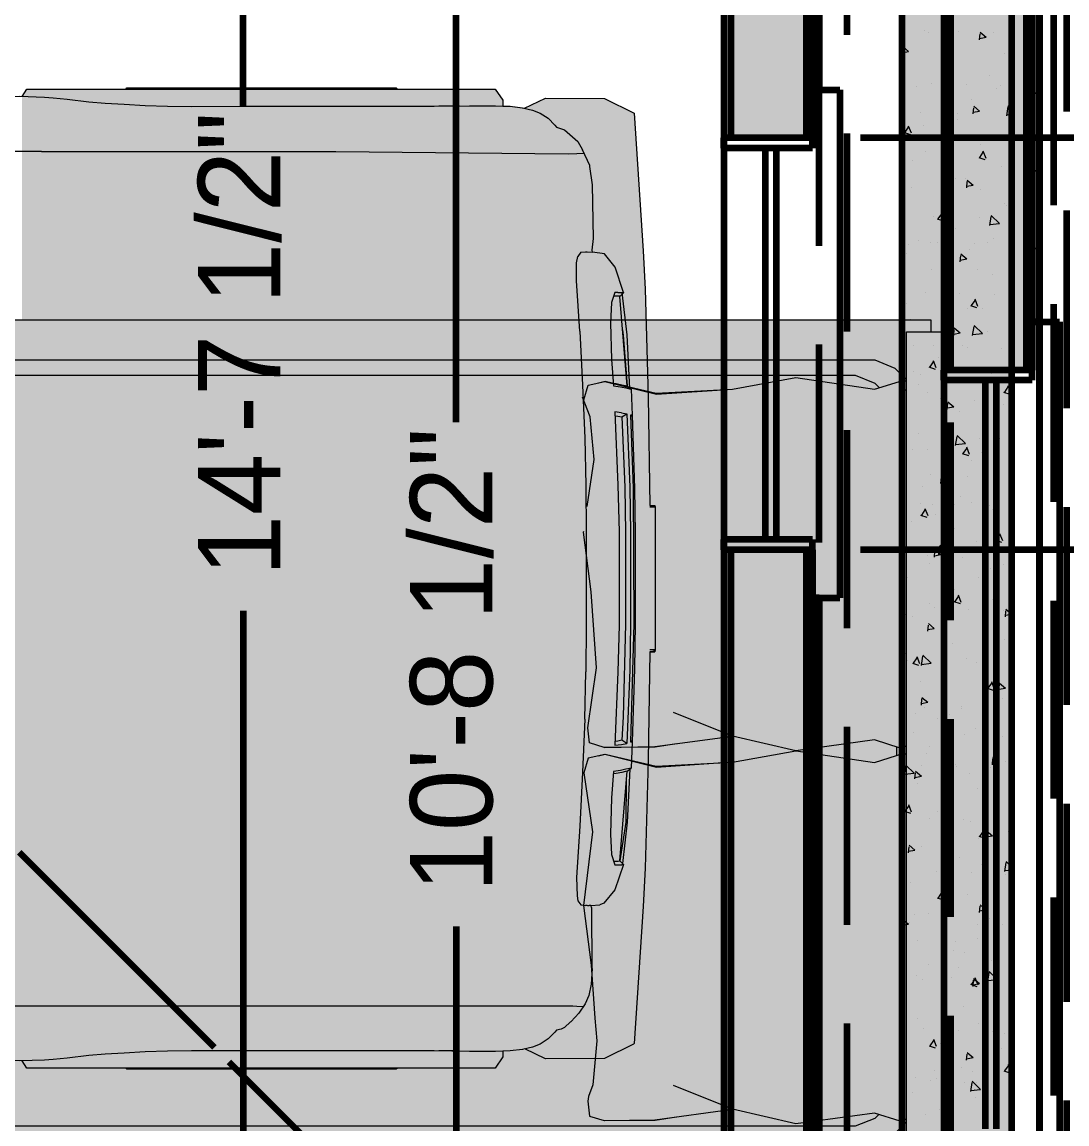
# Model space of a CAD drawing. Header units: inches. Extents: x -355 to 955, y -237 to 947.
# Drawn here: x 581.9 to 658, y 72.5 to 152.7 of the extents above; entities that cross this region are included whole.
import ezdxf

# ---------------------------------------------------------------- set-up
doc = ezdxf.new("R2010")
doc.units = ezdxf.units.IN
doc.header["$LTSCALE"] = 96
doc.header["$MEASUREMENT"] = 0
doc.linetypes.add('Dash', pattern=[0.225, 0.15, -0.075])
for name, color, linetype, lineweight, true_color in [('Casings_ Exterior-2', 7, 'Continuous', 158, 0x000000), ('Casings_ Exterior-3', 7, 'Continuous', 158, 0x000000), ('Dimensions-2', 7, 'Continuous', 158, 0x000080), ('Dimensions-3', 7, 'Continuous', 158, 0x000080), ('Doors-1', 7, 'Continuous', 158, 0x4b4b4b), ('Footings-0', 7, 'Dash', 211, 0x000000), ('Furniture_ Exterior-1', 7, 'Continuous', 211, 0x008080), ('Furniture_ Interior-2', 7, 'Continuous', 211, 0x8080c0), ('Roof Planes-2', 7, 'Dash', 211, 0x6fa455), ('Roof Planes-3', 7, 'Dash', 211, 0x6fa455), ('Slabs-1', 7, 'Continuous', 211, 0x000000), ('Walls_  Foundation-0', 7, 'Continuous', 211, 0x000000), ('Walls_  Normal-2', 7, 'Continuous', 211, 0x000000), ('Walls_  Normal-3', 7, 'Continuous', 211, 0x000000), ('Windows-2', 7, 'Continuous', 158, 0x4b4b4b), ('Windows-3', 7, 'Continuous', 158, 0x4b4b4b)]:
    doc.layers.add(name, color=color, linetype=linetype, lineweight=lineweight, true_color=true_color)

# ---------------------------------------------------------------- blocks, each defined once
blk = doc.blocks.new('Full-Sized Truck')
at = {"layer": 'Furniture_ Exterior-1', "color": 136, "lineweight": 0, "true_color": 0x008080, "transparency": 33554687}
for p, q in [((-34.746, 56.775), (-34.746, 6.353)), ((34.746, 47.411), (34.746, 56.775)), ((34.746, 47.411), (34.746, 24.688)), ((-38.42, 17.07), (-38.42, 31.996)), ((34.746, 24.688), (34.561, 6.727)), ((-39.819, 19.912), (-39.91, 20.005)), ((-38.42, 15.113), (-38.42, 16.716)), ((38.42, 15.113), (38.42, 16.716)), ((-26.206, 5.987), (-26.541, 5.738)), ((26.541, 5.738), (26.206, 5.987)), ((34.561, 6.727), (34.581, 6.045)), ((34.581, 6.045), (34.596, 5.502)), ((-26.541, 5.738), (-26.593, 5.389)), ((-26.593, 5.254), (-26.593, 5.389)), ((-26.584, 5.241), (-26.577, 5.101)), ((-11.435, 5.434), (-7.576, 5.361)), ((26.593, 5.254), (26.543, 4.813)), ((33.597, 5.063), (34.87, 5.623)), ((-26.577, 4.966), (-26.529, 4.287)), ((-23.263, 2.447), (-23.272, 2.58)), ((-23.167, 2.529), (-23.163, 2.529)), ((-16.516, 2.239), (-16.512, 2.239))]:
    blk.add_line(p, q, dxfattribs=at)
for points in [[(39.227, 48.925), (39.821, 48.54), (39.821, 40.914), (39.912, 40.821), (39.912, 20.005), (39.821, 19.912), (39.821, 12.369), (38.913, 11.781), (38.441, 11.781), (38.42, 11.198), (38.263, 10.109), (39.085, 8.47), (39.045, 3.921), (37.863, 1.616), (26.664, 0.927), (23.548, 0.786), (14.783, 0.539), (5.955, 0.423), (5.955, 0.038), (5.802, 0.007), (-5.802, 0.007), (-5.955, 0.038), (-5.955, 0.424), (-14.781, 0.539), (-23.548, 0.786), (-26.662, 0.927), (-37.82, 1.616), (-37.871, 1.682), (-39.027, 3.921), (-39.068, 8.47), (-38.257, 10.085), (-38.297, 10.25), (-38.42, 11.198), (-38.441, 11.781), (-38.911, 11.781), (-39.819, 12.369), (-39.819, 19.912), (-39.91, 20.005), (-39.91, 40.821), (-39.819, 40.914), (-39.819, 48.54), (-39.227, 48.923)], [(37.758, 55.469), (38.154, 54.954), (38.504, 54.367), (38.593, 54.204), (38.864, 53.145), (39.067, 52.088), (39.152, 51.345), (39.21, 50.642), (39.233, 49.092), (39.162, 47.179), (39.103, 46.521), (38.995, 45.445), (38.784, 43.753), (38.685, 42.495), (38.588, 41.035), (38.493, 39.412), (38.427, 37.684), (38.406, 35.821)], [(-38.419, 31.996), (-38.406, 35.821), (-38.427, 37.684), (-38.493, 39.412), (-38.588, 41.035), (-38.685, 42.495), (-38.784, 43.753), (-38.995, 45.445), (-39.103, 46.52), (-39.163, 47.179), (-39.234, 49.091), (-39.21, 50.642), (-39.152, 51.345), (-39.067, 52.088), (-38.864, 53.145), (-38.593, 54.204), (-38.504, 54.366)], [(-38.441, 11.781), (-38.911, 11.781), (-39.819, 12.369), (-39.819, 48.54), (-39.227, 48.923)], [(39.227, 48.925), (39.821, 48.54), (39.821, 12.369), (38.913, 11.781), (38.441, 11.781)], [(-39.91, 20.005), (-39.91, 40.821), (-39.819, 40.914)], [(39.821, 40.914), (39.912, 40.821), (39.912, 20.005), (39.821, 19.912)], [(38.403, 35.821), (38.42, 31.996), (38.42, 17.072), (38.461, 14.339), (38.461, 12.338), (38.42, 11.198), (38.297, 10.25), (38.112, 9.481), (37.866, 8.891), (37.444, 8.282), (36.882, 7.751), (36.723, 7.623), (36.511, 6.999), (35.55, 5.977), (34.87, 5.623)], [(-36.74, 7.637), (-36.882, 7.751), (-37.444, 8.281), (-37.866, 8.89), (-38.112, 9.481), (-38.297, 10.25), (-38.42, 11.198), (-38.461, 12.339), (-38.461, 14.338), (-38.42, 17.07)], [(-37.871, 1.682), (-39.027, 3.921), (-39.068, 8.47), (-38.257, 10.085)], [(-36.052, 6.541), (-36.511, 6.998), (-36.652, 7.266), (-36.74, 7.637)], [(-31.727, 4.88), (-32.994, 4.961), (-33.922, 5.13), (-34.578, 5.419), (-35.342, 5.9), (-35.686, 6.176), (-36.046, 6.53)], [(-34.746, 6.353), (-34.765, 6.056), (-34.81, 5.565)], [(-20.128, 5.826), (-24.313, 6.074), (-25.813, 6.036), (-26.206, 5.987)], [(20.128, 5.826), (24.232, 6.092), (25.675, 6.092), (26.206, 5.987)], [(-11.435, 5.434), (-15.746, 5.607), (-20.128, 5.826)], [(11.434, 5.434), (7.576, 5.361), (3.788, 5.334), (0, 5.33), (-3.788, 5.334), (-7.576, 5.361)], [(20.128, 5.826), (15.746, 5.607), (11.434, 5.434)], [(26.541, 5.738), (26.593, 5.389), (26.593, 5.254)], [(-31.727, 4.88), (-26.806, 4.889), (-26.577, 4.966), (-26.577, 5.101)], [(-15.671, 2.176), (-15.414, 1.855), (-15.439, 1.978), (-15.509, 2.269), (-15.606, 2.693), (-15.68, 3.232), (-17.825, 3.365), (-20.797, 3.457), (-22.452, 3.375), (-23.277, 3.113), (-23.275, 2.892), (-23.272, 2.58), (-23.263, 2.447), (-25.312, 3.124), (-26.406, 3.972), (-26.529, 4.287)], [(23.275, 2.892), (23.277, 3.113), (22.452, 3.375), (20.798, 3.457), (17.825, 3.365), (15.68, 3.232), (15.606, 2.693), (15.509, 2.269), (15.435, 1.963), (19.822, 2.159), (23.269, 2.541), (23.263, 2.447), (25.32, 3.103), (26.419, 3.908), (26.547, 4.844), (26.722, 4.862), (27.655, 4.77), (32.02, 4.835), (33.531, 5.049), (33.597, 5.063)], [(-22.979, 3.207), (-22.979, 3.171), (-22.976, 2.859), (-22.966, 2.726), (-22.957, 2.723), (-23.254, 2.444), (-23.263, 2.447)], [(-16.516, 2.239), (-19.815, 2.266), (-22.957, 2.723), (-15.671, 2.176), (-15.696, 2.299), (-15.766, 2.588), (-15.862, 3.012), (-15.884, 3.245)], [(13.489, 2.595), (13.558, 3.131), (7.593, 2.877), (3.796, 2.788), (-3.796, 2.788), (-7.593, 2.877), (-13.558, 3.131), (-13.489, 2.595), (-13.407, 2.185)], [(13.489, 2.595), (13.407, 2.185), (7.425, 1.968), (3.712, 1.899), (-3.711, 1.899), (-7.425, 1.968), (-13.407, 2.185), (-13.147, 2.571), (-13.212, 2.885), (-13.24, 3.117)], [(13.147, 2.571), (7.425, 2.355), (3.712, 2.285), (-3.711, 2.285), (-11.23, 2.484), (-13.147, 2.571)], [(13.24, 3.117), (13.212, 2.885), (13.147, 2.571), (13.407, 2.185)], [(15.884, 3.245), (15.862, 3.012), (15.766, 2.588), (15.696, 2.299), (15.671, 2.176), (22.957, 2.723)], [(23.275, 2.892), (23.272, 2.58), (23.263, 2.447), (23.254, 2.444), (22.957, 2.723), (22.966, 2.726), (22.976, 2.859), (22.979, 3.171), (22.979, 3.207)], [(-15.503, 1.966), (-19.822, 2.159), (-23.163, 2.529)], [(15.439, 1.978), (15.414, 1.855), (13.283, 1.783), (13.29, 1.902), (7.354, 1.708), (-3.677, 1.655), (-13.29, 1.902), (-13.283, 1.783), (-15.414, 1.855)], [(13.29, 1.902), (13.283, 1.783), (13.181, 1.898), (13.283, 1.783), (7.333, 1.602), (3.669, 1.561), (-3.668, 1.561), (-7.332, 1.602), (-13.283, 1.783)], [(-13.18, 1.899), (-13.283, 1.783), (-13.18, 1.899)], [(20.224, 2.518), (19.801, 2.479), (15.671, 2.176), (15.414, 1.855)], [(-5.955, 0.424), (-5.955, 0.038), (-5.802, 0.007), (-5.802, 0.422)], [(5.802, 0.007), (5.49, 0), (-5.501, 0), (-5.802, 0.007)], [(5.955, 0.423), (5.955, 0.038), (5.802, 0.007), (5.802, 0.421)]]:
    blk.add_lwpolyline(points, dxfattribs=at)
at = {"layer": 'Furniture_ Exterior-1', "color": 7, "lineweight": 0, "true_color": 0xffffff, "transparency": 33554687}
for points in [[(-39.819, 40.914), (-39.227, 48.923), (-39.819, 40.914), (39.227, 48.925)], [(-39.819, 40.914), (39.227, 48.925), (-39.819, 40.914), (39.821, 40.914)], [(-39.819, 40.914), (-39.819, 48.54), (-39.819, 40.914), (-39.227, 48.923)], [(39.227, 48.925), (39.821, 48.54), (39.227, 48.925), (39.821, 40.914)], [(-39.819, 19.912), (-39.91, 40.821), (-39.819, 19.912), (-39.819, 40.914)], [(-5.955, 0.424), (-14.781, 0.539), (-5.955, 0.424), (-39.819, 40.914)], [(-5.955, 0.424), (-39.819, 40.914), (-5.955, 0.424), (5.955, 0.423)], [(-39.819, 40.914), (39.821, 40.914), (-39.819, 40.914), (5.955, 0.423)], [(-14.781, 0.539), (-39.819, 19.912), (-14.781, 0.539), (-39.819, 40.914)], [(39.821, 40.914), (14.783, 0.539), (39.821, 40.914), (5.955, 0.423)], [(39.821, 40.914), (39.821, 19.912), (39.821, 40.914), (14.783, 0.539)], [(39.821, 40.914), (39.912, 40.821), (39.821, 40.914), (39.821, 19.912)], [(-39.819, 19.912), (-39.91, 20.005), (-39.819, 19.912), (-39.91, 40.821)], [(39.912, 40.821), (39.912, 20.005), (39.912, 40.821), (39.821, 19.912)], [(-14.781, 0.539), (-23.548, 0.786), (-14.781, 0.539), (-39.819, 19.912)], [(-23.548, 0.786), (-38.441, 11.781), (-23.548, 0.786), (-39.819, 19.912)], [(-38.441, 11.781), (-39.819, 12.369), (-38.441, 11.781), (-39.819, 19.912)], [(39.821, 19.912), (23.548, 0.786), (39.821, 19.912), (14.783, 0.539)], [(39.821, 19.912), (38.441, 11.781), (39.821, 19.912), (23.548, 0.786)], [(39.821, 19.912), (39.821, 12.369), (39.821, 19.912), (38.441, 11.781)], [(-38.441, 11.781), (-38.911, 11.781), (-38.441, 11.781), (-39.819, 12.369)], [(39.821, 12.369), (38.913, 11.781), (39.821, 12.369), (38.441, 11.781)], [(-23.548, 0.786), (-26.662, 0.927), (-23.548, 0.786), (-38.441, 11.781)], [(-26.662, 0.927), (-38.257, 10.085), (-26.662, 0.927), (-38.441, 11.781)], [(-38.257, 10.085), (-38.42, 11.198), (-38.257, 10.085), (-38.441, 11.781)], [(-38.257, 10.085), (-38.297, 10.25), (-38.257, 10.085), (-38.42, 11.198)], [(38.441, 11.781), (26.664, 0.927), (38.441, 11.781), (23.548, 0.786)], [(38.441, 11.781), (38.263, 10.109), (38.441, 11.781), (26.664, 0.927)], [(38.441, 11.781), (38.42, 11.198), (38.441, 11.781), (38.263, 10.109)], [(-39.027, 3.921), (-39.068, 8.47), (-39.027, 3.921), (-38.257, 10.085)], [(-26.662, 0.927), (-39.027, 3.921), (-26.662, 0.927), (-38.257, 10.085)], [(38.263, 10.109), (39.045, 3.921), (38.263, 10.109), (26.664, 0.927)], [(38.263, 10.109), (39.085, 8.47), (38.263, 10.109), (39.045, 3.921)], [(-26.662, 0.927), (-37.871, 1.682), (-26.662, 0.927), (-39.027, 3.921)], [(39.045, 3.921), (37.863, 1.616), (39.045, 3.921), (26.664, 0.927)], [(-26.662, 0.927), (-37.82, 1.616), (-26.662, 0.927), (-37.871, 1.682)], [(-5.802, 0.007), (-5.955, 0.424), (-5.802, 0.007), (5.802, 0.007)], [(-5.955, 0.424), (5.955, 0.423), (-5.955, 0.424), (5.802, 0.007)], [(-5.802, 0.007), (-5.955, 0.038), (-5.802, 0.007), (-5.955, 0.424)], [(5.955, 0.423), (5.955, 0.038), (5.955, 0.423), (5.802, 0.007)]]:
    blk.add_solid(points, dxfattribs=at)
blk = doc.blocks.new('Queen Size Bed 1')
at = {"layer": 'Furniture_ Interior-2', "color": 163, "lineweight": 0, "true_color": 0x8080c0, "transparency": 33554687}
for p, q in [((-26.291, 76.319), (-26.291, 76.448)), ((-0.292, 75.73), (0.327, 75.73))]:
    blk.add_line(p, q, dxfattribs=at)
for points in [[(-30.516, 78.22), (-30.516, 79.165), (30.365, 79.165), (30.365, 78.22), (31.398, 78.22), (31.398, 0), (-31.398, 0), (-31.398, 78.22)], [(30.365, 79.165), (30.365, 76.448), (-30.516, 76.448), (-30.516, 79.165)]]:
    blk.add_lwpolyline(points, close=True, dxfattribs=at)
for points in [[(30.365, 78.22), (31.398, 78.22), (31.398, 0), (-31.398, 0), (-31.398, 78.22), (-30.516, 78.22)], [(27.008, 76.448), (27.845, 75.607), (28.441, 74.15), (28.441, 5.347), (27.845, 3.89), (26.854, 2.894), (25.407, 2.294), (-25.437, 2.294), (-26.885, 2.894), (-27.875, 3.89), (-28.471, 5.347), (-28.471, 74.15), (-27.875, 75.607), (-27.039, 76.448)], [(-25.456, 52.983), (-25.568, 52.966), (-26.645, 53.296), (-26.911, 54.489), (-25.968, 58.249), (-26.355, 63.792), (-27.191, 68.41), (-26.338, 74.133), (-27.002, 76.255), (-26.926, 76.448)], [(-0.352, 76.448), (-0.21, 75.985), (-0.805, 74.136), (-0.023, 68.409)], [(-0.025, 68.423), (0.827, 74.133), (0.162, 76.255), (0.239, 76.448)], [(26.813, 76.448), (26.955, 75.985), (26.359, 74.136), (27.142, 68.409), (26.075, 63.795)], [(-22.201, 4.078), (-24.381, 3.767), (-25.793, 4.351), (-26.775, 5.344), (-27.353, 6.774), (-27.353, 72.722), (-26.775, 74.153), (-26.448, 74.484)], [(26.458, 74.443), (26.745, 74.153), (27.322, 72.722), (27.322, 6.774), (26.745, 5.344), (25.763, 4.351), (24.351, 3.767), (22.17, 3.767), (9.312, 4.078)], [(-0.023, 68.409), (-0.024, 68.405), (-1.089, 63.795), (-2.809, 59.487)], [(1.106, 58.224), (0.809, 63.792), (-0.025, 68.4)], [(-26.811, 54.041), (-26.923, 54.51), (-26.058, 58.224), (-26.355, 63.792)], [(-0.535, 59.704), (-0.285, 58.154), (-0.256, 54.479), (-0.26, 54.454), (-0.323, 58.138), (-1.089, 63.795)], [(0.809, 63.792), (1.197, 58.249), (0.253, 54.489), (0.519, 53.296), (1.597, 52.966), (5.895, 53.609), (11.237, 52.953), (15.581, 53.513), (19.445, 53.77), (21.088, 53.911), (24.308, 53.627), (25.16, 53.313), (25.481, 53.269), (26.581, 53.378), (26.905, 54.454), (26.909, 54.479), (26.879, 58.154), (26.629, 59.705)], [(26.905, 54.454), (26.841, 58.138), (26.075, 63.795), (24.355, 59.487)], [(0.353, 54.043), (0.241, 54.51), (1.106, 58.224)], [(-0.26, 54.454), (-0.584, 53.378), (-1.683, 53.269), (-6.063, 53.88), (-11.584, 53.513), (-15.927, 52.953), (-16.012, 52.963)], [(-17.797, 53.223), (-21.218, 53.721), (-24.338, 53.426), (-25.756, 52.864)]]:
    blk.add_lwpolyline(points, dxfattribs=at)
at = {"layer": 'Furniture_ Interior-2', "color": 7, "lineweight": 0, "true_color": 0xffffff, "transparency": 33554687}
for points in [[(-30.516, 78.22), (-30.516, 79.165), (-30.516, 78.22), (30.365, 78.22)], [(-30.516, 79.165), (30.365, 79.165), (-30.516, 79.165), (30.365, 78.22)], [(-30.516, 79.165), (30.365, 79.165), (-30.516, 79.165), (-30.516, 76.448)], [(30.365, 79.165), (30.365, 76.448), (30.365, 79.165), (-30.516, 76.448)], [(-31.398, 78.22), (-30.516, 78.22), (-31.398, 78.22), (-31.398, 0)], [(-30.516, 78.22), (30.365, 78.22), (-30.516, 78.22), (-31.398, 0)], [(30.365, 78.22), (31.398, 0), (30.365, 78.22), (-31.398, 0)]]:
    blk.add_solid(points, dxfattribs=at)

msp = doc.modelspace()

# ---------------------------------------------------------------- linework, layer by layer
at = {"layer": 'Casings_ Exterior-2', "transparency": 33554687}
for p, q in [((655.438, 130.906), (657.438, 130.906)), ((657.438, 130.906), (657.438, 67.906))]:
    msp.add_line(p, q, dxfattribs=at)
at = {"layer": 'Casings_ Exterior-3', "transparency": 33554687}
for p, q in [((639.438, 147.81), (641.438, 147.81)), ((641.438, 147.81), (641.438, 110.81)), ((639.438, 110.81), (641.438, 110.81))]:
    msp.add_line(p, q, dxfattribs=at)
at = {"layer": 'Dimensions-2', "color": 176, "linetype": 'Continuous', "lineweight": 158, "true_color": 0x000080, "transparency": 33554687}
for p, q in [((613.5, 123.62), (613.5, 169.5)), ((613.5, 86.88), (613.5, 41))]:
    msp.add_line(p, q, dxfattribs=at)
at = {"layer": 'Dimensions-3', "color": 176, "linetype": 'Continuous', "lineweight": 158, "true_color": 0x000080, "transparency": 33554687}
for p, q in [((598, 146.62), (598, 216)), ((677.474, 144.31), (642.947, 144.31)), ((677.474, 114.31), (642.947, 114.31)), ((598, 109.88), (598, 40.5))]:
    msp.add_line(p, q, dxfattribs=at)
at = {"layer": 'Doors-1', "linetype": 'Dash', "transparency": 33554687}
msp.add_line((649.5, 166.785), (649.5, 58.785), dxfattribs=at)
at = {"layer": 'Doors-1', "color": 251, "linetype": 'Continuous', "lineweight": 158, "true_color": 0x4b4b4b, "transparency": 33554687}
msp.add_line((655.947, 166.785), (655.947, 58.785), dxfattribs=at)
at = {"layer": 'Footings-0', "transparency": 33554687}
for p, q in [((657.947, 398.219), (657.947, 30.219)), ((641.947, 382.219), (641.947, 46.219))]:
    msp.add_line(p, q, dxfattribs=at)
at = {"layer": 'Roof Planes-2', "transparency": 33554687}
msp.add_lwpolyline([(673, 17), (639.947, 50.053), (639.947, 379.947), (673, 413)], close=True, dxfattribs=at)
at = {"layer": 'Roof Planes-3', "transparency": 33554687}
for points in [[(657, 17), (459.5, 214.5), (459.5, 215.5), (657, 413)], [(262, 17), (459.5, 214.5), (657, 17)]]:
    msp.add_lwpolyline(points, close=True, dxfattribs=at)
at = {"layer": 'Slabs-1', "transparency": 33554687}
msp.add_lwpolyline([(955.053, 396.037), (955.053, 35.037), (656, 35.037), (656, 396.037)], close=True, dxfattribs=at)
at = {"layer": 'Walls_  Foundation-0', "color": 18, "linetype": 'Continuous', "lineweight": 211, "true_color": 0x000000, "transparency": 33554687}
for p, q in [((653.947, 394.219), (653.947, 34.219)), ((645.947, 386.219), (645.947, 42.219))]:
    msp.add_line(p, q, dxfattribs=at)
at = {"layer": 'Walls_  Foundation-0', "color": 252, "lineweight": 9, "true_color": 0x969696, "transparency": 33554687}
for p, q in [((647.599, 152.146), (647.599, 152.146)), ((647.912, 152.005), (647.912, 152.005)), ((650.096, 152.054), (650.096, 152.054)), ((651.617, 151.432), (651.656, 151.88)), ((651.617, 151.547), (652.087, 151.633)), ((651.656, 151.995), (652.087, 151.633)), ((651.95, 151.663), (651.95, 151.663)), ((652.593, 151.962), (652.593, 151.962)), ((645.975, 150.392), (646.014, 150.84)), ((646.014, 150.954), (646.445, 150.592)), ((645.975, 150.506), (646.445, 150.592)), ((649.021, 150.809), (649.021, 150.809)), ((649.366, 150.795), (649.366, 150.795)), ((653.444, 150.442), (653.444, 150.442)), ((649.211, 149.186), (649.463, 149.559)), ((649.665, 149.116), (649.463, 149.641)), ((649.129, 149.186), (649.583, 149.034)), ((652.324, 148.822), (652.324, 148.822)), ((647.032, 148.032), (647.032, 148.032)), ((648.128, 148.292), (648.128, 148.292)), ((650.625, 148.2), (650.625, 148.2)), ((652.811, 147.905), (652.811, 147.905)), ((653.122, 148.108), (653.122, 148.108)), ((651.056, 147.071), (651.056, 147.071)), ((647.278, 146.154), (647.278, 146.154)), ((649.254, 146.06), (649.254, 146.06)), ((649.99, 146.059), (649.99, 146.059)), ((651.146, 146.052), (651.185, 146.5)), ((651.146, 146.167), (651.616, 146.253)), ((651.185, 146.615), (651.616, 146.253)), ((653.591, 145.919), (653.694, 146.586)), ((653.591, 145.994), (653.947, 146.035)), ((653.694, 146.661), (653.947, 146.418)), ((653.818, 146.324), (653.818, 146.324)), ((645.947, 145.235), (645.974, 145.212)), ((645.947, 145.208), (645.974, 145.212)), ((647.499, 145.226), (647.499, 145.226)), ((650.023, 145.644), (650.023, 145.644)), ((646.109, 144.709), (646.563, 144.557)), ((646.111, 144.596), (646.111, 144.596)), ((646.191, 144.709), (646.443, 145.082)), ((646.645, 144.639), (646.443, 145.164)), ((648.608, 144.504), (648.608, 144.504)), ((650.261, 144.479), (650.261, 144.479)), ((651.105, 144.412), (651.105, 144.412)), ((647.247, 144.215), (647.247, 144.215)), ((650.236, 144.181), (650.236, 144.181)), ((651.67, 143.848), (651.67, 143.848)), ((652.948, 144.086), (652.948, 144.086)), ((653.602, 144.32), (653.602, 144.32)), ((647.652, 143.313), (647.652, 143.313)), ((651.547, 142.884), (652.001, 142.732)), ((651.63, 142.884), (651.882, 143.257)), ((652.084, 142.815), (651.882, 143.34)), ((646.704, 142.634), (646.704, 142.634)), ((653.194, 142.208), (653.194, 142.208)), ((649.871, 141.35), (649.871, 141.35)), ((650.61, 141.34), (650.61, 141.34)), ((650.714, 141.235), (651.145, 140.873)), ((646.673, 140.702), (646.673, 140.702)), ((649.17, 140.61), (649.17, 140.61)), ((650.675, 140.672), (650.714, 141.12)), ((650.675, 140.787), (651.145, 140.873)), ((651.667, 140.518), (651.667, 140.518)), ((649.064, 138.338), (648.862, 138.863)), ((653.405, 139.545), (653.405, 139.545)), ((653.568, 139.367), (653.568, 139.367)), ((648.276, 138.577), (648.276, 138.577)), ((648.527, 138.407), (648.981, 138.255)), ((648.61, 138.407), (648.862, 138.78)), ((651.603, 138.534), (651.603, 138.534)), ((652.35, 137.915), (652.453, 138.582)), ((652.35, 137.99), (653.062, 138.073)), ((652.453, 138.657), (653.062, 138.073)), ((649.848, 137.7), (649.848, 137.7)), ((646.45, 136.552), (646.45, 136.552)), ((647.202, 136.848), (647.202, 136.848)), ((648.046, 136.689), (648.046, 136.689)), ((648.522, 136.699), (648.522, 136.699)), ((649.699, 136.756), (649.699, 136.756)), ((651.234, 136.604), (651.234, 136.604)), ((652.196, 136.664), (652.196, 136.664)), ((652.61, 136.953), (652.61, 136.953)), ((646.291, 135.855), (646.291, 135.855)), ((650.204, 135.292), (650.243, 135.74)), ((650.243, 135.855), (650.674, 135.493)), ((650.873, 136.185), (650.873, 136.185)), ((649.053, 135.108), (649.053, 135.108)), ((650.204, 135.407), (650.674, 135.493)), ((646.044, 133.861), (645.947, 134.111)), ((648.097, 134.756), (648.097, 134.756)), ((651.48, 134.726), (651.48, 134.726)), ((652.52, 134.389), (652.52, 134.389)), ((645.947, 133.782), (645.961, 133.778)), ((648.896, 133.858), (648.896, 133.858)), ((647.682, 133.06), (647.682, 133.06)), ((650.179, 132.968), (650.179, 132.968)), ((651.029, 132.105), (651.281, 132.478)), ((651.483, 132.037), (651.281, 132.562)), ((652.676, 132.876), (652.676, 132.876)), ((646.298, 132.258), (646.298, 132.258)), ((650.721, 131.891), (650.721, 131.891)), ((650.945, 132.105), (651.399, 131.953)), ((651.854, 131.885), (651.854, 131.885)), ((646.562, 131.095), (646.562, 131.095)), ((649.733, 129.912), (649.772, 130.36)), ((649.733, 130.027), (650.203, 130.113)), ((649.772, 130.475), (650.203, 130.113)), ((651.109, 129.911), (651.212, 130.578)), ((651.109, 129.986), (651.821, 130.069)), ((651.212, 130.653), (651.821, 130.069)), ((652.197, 130.174), (652.197, 130.174)), ((646.808, 129.217), (646.808, 129.217)), ((648.244, 129.166), (648.244, 129.166)), ((650.395, 129.163), (650.395, 129.163)), ((649.52, 129.122), (649.52, 129.122)), ((650.741, 129.074), (650.741, 129.074)), ((653.238, 128.982), (653.238, 128.982)), ((647.925, 127.628), (648.379, 127.476)), ((648.009, 127.628), (648.261, 128.001)), ((648.463, 127.56), (648.261, 128.085)), ((648.64, 128.329), (648.64, 128.329)), ((651.402, 127.582), (651.402, 127.582)), ((646.838, 127.318), (646.838, 127.318)), ((647.3, 127.093), (647.3, 127.093)), ((649.766, 127.244), (649.766, 127.244)), ((652.478, 127.149), (652.478, 127.149)), ((647.182, 126.376), (647.182, 126.376)), ((651.723, 126.726), (651.723, 126.726)), ((653.448, 125.803), (653.7, 126.176)), ((653.902, 125.736), (653.7, 126.261)), ((646.276, 125.404), (646.276, 125.404)), ((647.845, 125.737), (647.845, 125.737)), ((648.773, 125.312), (648.773, 125.312)), ((648.947, 125.297), (648.947, 125.297)), ((651.27, 125.22), (651.27, 125.22)), ((652.724, 125.271), (652.724, 125.271)), ((653.363, 125.803), (653.817, 125.651)), ((649.262, 124.532), (649.301, 124.98)), ((649.262, 124.647), (649.732, 124.733)), ((649.301, 125.095), (649.732, 124.733)), ((650.14, 124.403), (650.14, 124.403)), ((653.37, 124.93), (653.37, 124.93)), ((653.767, 125.128), (653.767, 125.128)), ((647.148, 122.799), (647.148, 122.799)), ((649.868, 121.907), (649.971, 122.574)), ((649.868, 121.982), (650.58, 122.065)), ((649.971, 122.649), (650.58, 122.065)), ((651.571, 122.432), (651.571, 122.432)), ((653.098, 122.43), (653.098, 122.43)), ((646.756, 121.616), (646.756, 121.616)), ((647.806, 121.64), (647.806, 121.64)), ((649.253, 121.524), (649.253, 121.524)), ((650.343, 121.326), (650.797, 121.174)), ((650.428, 121.326), (650.68, 121.699)), ((650.882, 121.259), (650.68, 121.784)), ((651.75, 121.432), (651.75, 121.432)), ((652.744, 121.637), (652.744, 121.637)), ((650.989, 120.803), (650.989, 120.803)), ((648.052, 119.762), (648.052, 119.762)), ((648.791, 119.152), (648.83, 119.6)), ((648.83, 119.715), (649.261, 119.353)), ((649.187, 119.792), (649.187, 119.792)), ((650.764, 119.667), (650.764, 119.667)), ((653.751, 120.056), (653.751, 120.056)), ((647.432, 118.958), (647.432, 118.958)), ((648.791, 119.267), (649.261, 119.353)), ((650.194, 118.211), (650.194, 118.211)), ((647.318, 117.722), (647.318, 117.722)), ((647.408, 116.849), (647.66, 117.222)), ((647.862, 116.782), (647.66, 117.307)), ((648.15, 117.634), (648.15, 117.634)), ((649.815, 117.63), (649.815, 117.63)), ((651.01, 117.789), (651.01, 117.789)), ((652.312, 117.538), (652.312, 117.538)), ((652.573, 117.267), (652.573, 117.267)), ((653.722, 117.694), (653.722, 117.694)), ((646.637, 116.366), (646.637, 116.366)), ((647.323, 116.849), (647.777, 116.697)), ((648.426, 116.921), (648.426, 116.921)), ((649.797, 115.838), (649.797, 115.838)), ((651.384, 114.948), (651.384, 114.948)), ((652.761, 115.024), (653.215, 114.872)), ((652.847, 115.024), (653.099, 115.397)), ((653.301, 114.958), (653.099, 115.483)), ((646.092, 114.158), (646.092, 114.158)), ((648.32, 113.772), (648.359, 114.22)), ((648.32, 113.887), (648.79, 113.973)), ((648.359, 114.335), (648.79, 113.973)), ((648.627, 113.903), (648.73, 114.57)), ((648.627, 113.978), (649.339, 114.061)), ((648.73, 114.645), (649.339, 114.061)), ((647.847, 113.868), (647.847, 113.868)), ((647.998, 113.34), (647.998, 113.34)), ((650.344, 113.776), (650.344, 113.776)), ((652.841, 113.684), (652.841, 113.684)), ((653.338, 113.277), (653.338, 113.277)), ((652.421, 112.973), (652.421, 112.973)), ((646.338, 112.28), (646.338, 112.28)), ((649.05, 112.185), (649.05, 112.185)), ((651.536, 112.266), (651.536, 112.266)), ((649.781, 111.432), (649.781, 111.432)), ((649.827, 110.547), (650.079, 110.92)), ((650.281, 110.481), (650.079, 111.006)), ((647.979, 110.421), (647.979, 110.421)), ((648.327, 110.08), (648.327, 110.08)), ((649.296, 110.307), (649.296, 110.307)), ((649.741, 110.547), (650.195, 110.395)), ((650.824, 109.988), (650.824, 109.988)), ((652.008, 110.212), (652.008, 110.212)), ((652.543, 110.685), (652.543, 110.685)), ((653.53, 109.996), (653.947, 109.646)), ((646.224, 109.587), (646.224, 109.587)), ((646.712, 109.439), (646.712, 109.439)), ((653.321, 109.896), (653.321, 109.896)), ((653.491, 109.432), (653.53, 109.88)), ((653.491, 109.548), (653.947, 109.632)), ((647.849, 108.392), (647.888, 108.84)), ((647.849, 108.507), (648.319, 108.593)), ((647.888, 108.955), (648.319, 108.593)), ((648.986, 108.84), (648.986, 108.84)), ((652.254, 108.334), (652.254, 108.334)), ((649, 108.175), (649, 108.175)), ((653.423, 107.808), (653.423, 107.808)), ((646.224, 106.746), (646.224, 106.746)), ((649.67, 107.466), (649.67, 107.466)), ((646.392, 106.278), (646.392, 106.278)), ((646.721, 106.07), (647.175, 105.918)), ((646.807, 106.07), (647.059, 106.443)), ((647.261, 106.004), (647.059, 106.529)), ((647.386, 105.899), (647.489, 106.566)), ((647.386, 105.974), (648.098, 106.057)), ((647.489, 106.641), (648.098, 106.057)), ((648.889, 106.186), (648.889, 106.186)), ((650.647, 106.379), (650.647, 106.379)), ((651.386, 106.094), (651.386, 106.094)), ((653.883, 106.002), (653.883, 106.002)), ((652.628, 105.493), (652.628, 105.493)), ((647.336, 104.703), (647.336, 104.703)), ((652.246, 104.245), (652.498, 104.618)), ((652.7, 104.18), (652.498, 104.705)), ((653.02, 104.052), (653.059, 104.5)), ((653.059, 104.616), (653.49, 104.254)), ((653.885, 104.74), (653.885, 104.74)), ((647.417, 103.575), (647.848, 103.213)), ((648.848, 103.881), (648.848, 103.881)), ((652.13, 103.906), (652.13, 103.906)), ((652.159, 104.245), (652.613, 104.093)), ((653.02, 104.168), (653.49, 104.254)), ((653.271, 103.514), (653.271, 103.514)), ((647.378, 103.012), (647.417, 103.46)), ((647.378, 103.127), (647.848, 103.213)), ((647.582, 102.825), (647.582, 102.825)), ((650.294, 102.73), (650.294, 102.73)), ((650.328, 102.895), (650.328, 102.895)), ((646.921, 102.424), (646.921, 102.424)), ((648.573, 102.061), (648.573, 102.061)), ((649.418, 102.332), (649.418, 102.332)), ((651.915, 102.24), (651.915, 102.24)), ((651.335, 101.314), (651.335, 101.314)), ((646.771, 101.05), (646.771, 101.05)), ((650.54, 100.852), (650.54, 100.852)), ((653.252, 100.757), (653.252, 100.757)), ((647.956, 99.984), (647.956, 99.984)), ((649.139, 99.768), (649.593, 99.616)), ((649.226, 99.768), (649.478, 100.141)), ((649.68, 99.703), (649.478, 100.228)), ((647.778, 99.469), (647.778, 99.469)), ((649.85, 98.716), (649.85, 98.716)), ((652.549, 98.672), (652.588, 99.12)), ((652.549, 98.788), (653.019, 98.874)), ((652.588, 99.236), (653.019, 98.874)), ((653.498, 98.879), (653.498, 98.879)), ((646.145, 97.895), (646.248, 98.562)), ((646.145, 97.97), (646.857, 98.053)), ((646.248, 98.637), (646.857, 98.053)), ((646.907, 97.632), (646.946, 98.08)), ((646.946, 98.195), (647.377, 97.833)), ((647.401, 98.636), (647.401, 98.636)), ((649.898, 98.544), (649.898, 98.544)), ((650.914, 98.011), (650.914, 98.011)), ((652.395, 98.452), (652.395, 98.452)), ((646.907, 97.747), (647.377, 97.833)), ((647.074, 97.287), (647.074, 97.287)), ((651.497, 96.92), (651.497, 96.92)), ((646.206, 95.291), (646.458, 95.664)), ((646.66, 95.226), (646.458, 95.751)), ((653.872, 96.038), (653.872, 96.038)), ((646.119, 95.291), (646.573, 95.139)), ((647.963, 94.742), (647.963, 94.742)), ((648.58, 95.248), (648.58, 95.248)), ((652.677, 95.369), (652.677, 95.369)), ((649.698, 94.422), (649.698, 94.422)), ((650.46, 94.65), (650.46, 94.65)), ((650.922, 94.535), (650.922, 94.535)), ((652.099, 93.402), (651.897, 93.927)), ((652.957, 94.558), (652.957, 94.558)), ((648.826, 93.37), (648.826, 93.37)), ((649.12, 93.524), (649.12, 93.524)), ((651.538, 93.275), (651.538, 93.275)), ((651.557, 93.466), (652.011, 93.314)), ((651.645, 93.466), (651.897, 93.839)), ((652.078, 93.292), (652.117, 93.74)), ((652.078, 93.408), (652.548, 93.494)), ((652.117, 93.856), (652.548, 93.494)), ((653.684, 93.788), (653.684, 93.788)), ((646.242, 92.502), (646.242, 92.502)), ((646.436, 92.252), (646.475, 92.7)), ((646.436, 92.367), (646.906, 92.453)), ((646.475, 92.815), (646.906, 92.453)), ((647.365, 92.69), (647.365, 92.69)), ((650.127, 91.943), (650.127, 91.943)), ((653.451, 90.885), (653.554, 91.552)), ((653.554, 91.628), (653.947, 91.25)), ((645.995, 90.98), (645.995, 90.98)), ((648.492, 90.888), (648.492, 90.888)), ((650.989, 90.796), (650.989, 90.796)), ((651.784, 91.397), (651.784, 91.397)), ((653.451, 90.961), (653.947, 91.019)), ((653.486, 90.704), (653.486, 90.704)), ((646.57, 90.098), (646.57, 90.098)), ((649.2, 90.529), (649.2, 90.529)), ((646.277, 89.624), (646.277, 89.624)), ((648.625, 88.989), (648.877, 89.362)), ((649.079, 88.925), (648.877, 89.45)), ((650.7, 89.257), (650.7, 89.257)), ((648.537, 88.989), (648.991, 88.837)), ((651.607, 87.912), (651.646, 88.36)), ((651.646, 88.476), (652.077, 88.114)), ((652.158, 88.556), (652.158, 88.556)), ((646.866, 87.766), (646.866, 87.766)), ((647.924, 87.828), (647.924, 87.828)), ((651.607, 88.028), (652.077, 88.114)), ((652.347, 87.461), (652.347, 87.461)), ((645.965, 86.872), (646.004, 87.32)), ((645.965, 86.987), (646.435, 87.073)), ((646.004, 87.435), (646.435, 87.073)), ((646.475, 87.192), (646.475, 87.192)), ((648.972, 87.1), (648.972, 87.1)), ((651.469, 87.008), (651.469, 87.008)), ((653.271, 87.009), (653.271, 87.009)), ((647.112, 85.888), (647.112, 85.888)), ((651.469, 85.998), (651.469, 85.998)), ((646.125, 85.33), (646.125, 85.33)), ((649.714, 85.164), (649.714, 85.164)), ((649.824, 85.793), (649.824, 85.793)), ((646.059, 84.448), (645.947, 84.737)), ((645.947, 84.368), (645.971, 84.36)), ((650.548, 84.963), (650.548, 84.963)), ((652.476, 84.417), (652.476, 84.417)), ((647.912, 84.153), (647.912, 84.153)), ((650.07, 83.915), (650.07, 83.915)), ((652.21, 82.881), (652.313, 83.548)), ((652.313, 83.624), (652.922, 83.04)), ((652.782, 83.82), (652.782, 83.82)), ((646.157, 83.319), (646.157, 83.319)), ((647.037, 83.298), (647.037, 83.298)), ((647.486, 83.047), (647.486, 83.047)), ((649.534, 83.206), (649.534, 83.206)), ((650.955, 82.687), (651.409, 82.535)), ((651.044, 82.687), (651.296, 83.06)), ((651.136, 82.532), (651.175, 82.98)), ((651.136, 82.648), (651.606, 82.734)), ((651.175, 83.096), (651.606, 82.734)), ((651.498, 82.624), (651.296, 83.149)), ((652.031, 83.114), (652.031, 83.114)), ((652.21, 82.957), (652.922, 83.04)), ((648.919, 82.572), (648.919, 82.572)), ((653.028, 81.942), (653.028, 81.942)), ((645.947, 81.707), (645.964, 81.693)), ((645.947, 81.69), (645.964, 81.693)), ((650.444, 81.074), (650.444, 81.074)), ((647.127, 80.165), (647.127, 80.165)), ((647.566, 79.444), (647.566, 79.444)), ((651.55, 79.798), (651.55, 79.798)), ((648.478, 78.147), (648.276, 78.672)), ((650.063, 79.352), (650.063, 79.352)), ((652.56, 79.26), (652.56, 79.26)), ((653.402, 79.101), (653.402, 79.101)), ((647.935, 78.21), (648.389, 78.058)), ((648.024, 78.21), (648.276, 78.583)), ((648.11, 78.311), (648.11, 78.311)), ((648.774, 78.369), (648.774, 78.369)), ((653.197, 78.002), (653.197, 78.002)), ((653.818, 78.472), (653.818, 78.472)), ((650.665, 77.152), (650.704, 77.6)), ((650.665, 77.268), (651.135, 77.354)), ((650.704, 77.716), (651.135, 77.354)), ((652.063, 77.638), (652.063, 77.638)), ((648.356, 76.433), (648.356, 76.433)), ((650.261, 76.627), (650.261, 76.627)), ((651.068, 76.338), (651.068, 76.338)), ((653.373, 76.385), (653.827, 76.233)), ((653.463, 76.385), (653.715, 76.758)), ((653.917, 76.323), (653.715, 76.848)), ((646.975, 75.871), (646.975, 75.871)), ((648.046, 75.656), (648.046, 75.656)), ((648.506, 75.793), (648.506, 75.793)), ((650.543, 75.564), (650.543, 75.564)), ((650.969, 74.877), (651.072, 75.544)), ((651.072, 75.62), (651.681, 75.036)), ((651.398, 75.504), (651.398, 75.504)), ((653.04, 75.472), (653.04, 75.472)), ((646.704, 74.782), (646.704, 74.782)), ((650.969, 74.953), (651.681, 75.036)), ((651.268, 75.046), (651.268, 75.046)), ((651.314, 74.46), (651.314, 74.46)), ((647.711, 73.201), (647.711, 73.201)), ((648.73, 73.592), (648.73, 73.592))]:
    msp.add_line(p, q, dxfattribs=at)
at = {"layer": 'Walls_  Foundation-0', "color": 7, "true_color": 0xffffff, "transparency": 33554687}
msp.add_solid([(653.947, 394.219), (653.947, 34.219), (645.947, 394.219), (645.947, 34.219)], dxfattribs=at)
at = {"layer": 'Walls_  Normal-2', "color": 18, "linetype": 'Continuous', "lineweight": 211, "true_color": 0x000000, "transparency": 33554687}
for p, q in [((655, 233.617), (655, 127.406)), ((655.438, 233.617), (655.438, 127.406)), ((655.447, 230.117), (655.447, 130.906)), ((655.947, 230.117), (655.947, 130.906)), ((649.5, 195.075), (649.5, 127.406)), ((649, 194.575), (649, 127.406)), ((655.947, 130.906), (655.438, 130.906)), ((655.438, 127.406), (649, 127.406)), ((655, 127.406), (649.5, 127.406))]:
    msp.add_line(p, q, dxfattribs=at)
at = {"layer": 'Walls_  Normal-2', "color": 6, "lineweight": 9, "true_color": 0xff00ff, "transparency": 33554687}
for p, q in [((655.447, 147.826), (655.947, 147.326)), ((655.447, 142.169), (655.947, 141.669)), ((655.447, 136.512), (655.947, 136.012))]:
    msp.add_line(p, q, dxfattribs=at)
at = {"layer": 'Walls_  Normal-2', "color": 253, "lineweight": 211, "true_color": 0x899bb6, "transparency": 33554687}
msp.add_solid([(655, 233.617), (655, 127.406), (649.5, 233.617), (649.5, 127.406)], dxfattribs=at)
at = {"layer": 'Walls_  Normal-2', "color": 7, "lineweight": 211, "true_color": 0xffffff, "transparency": 33554687}
msp.add_solid([(655.947, 230.117), (655.947, 130.906), (655.447, 230.117), (655.447, 130.906)], dxfattribs=at)
at = {"layer": 'Walls_  Normal-3', "color": 18, "linetype": 'Continuous', "lineweight": 211, "true_color": 0x000000, "transparency": 33554687}
for p, q in [((639, 285.332), (639, 144.31)), ((639.438, 285.332), (639.438, 144.31)), ((639.447, 281.832), (639.447, 147.81)), ((639.947, 281.832), (639.947, 147.81)), ((633.5, 216), (633.5, 144.31)), ((633, 215.5), (633, 144.31)), ((639.947, 147.81), (639.438, 147.81)), ((639.438, 144.31), (633, 144.31)), ((639, 144.31), (633.5, 144.31)), ((639.438, 114.31), (633, 114.31)), ((633, 114.31), (633, 41)), ((639, 114.31), (633.5, 114.31)), ((633.5, 114.31), (633.5, 40.5)), ((639, 114.31), (639, 35)), ((639.438, 114.31), (639.438, 34.562)), ((639.947, 110.81), (639.438, 110.81)), ((639.447, 110.81), (639.447, 34.553)), ((639.947, 110.81), (639.947, 34.053))]:
    msp.add_line(p, q, dxfattribs=at)
at = {"layer": 'Walls_  Normal-3', "color": 6, "lineweight": 9, "true_color": 0xff00ff, "transparency": 33554687}
for p, q in [((639.447, 152.512), (639.947, 152.012)), ((639.447, 107.257), (639.947, 106.757)), ((639.447, 101.6), (639.947, 101.1)), ((639.447, 95.944), (639.947, 95.444)), ((639.447, 90.287), (639.947, 89.787)), ((639.447, 84.63), (639.947, 84.13)), ((639.447, 78.973), (639.947, 78.473)), ((639.447, 73.316), (639.947, 72.816))]:
    msp.add_line(p, q, dxfattribs=at)
at = {"layer": 'Walls_  Normal-3', "color": 253, "lineweight": 211, "true_color": 0x899bb6, "transparency": 33554687}
for points in [[(639, 285.332), (639, 144.31), (633.5, 285.332), (633.5, 144.31)], [(639, 114.31), (639, 35), (633.5, 114.31), (633.5, 35)]]:
    msp.add_solid(points, dxfattribs=at)
at = {"layer": 'Walls_  Normal-3', "color": 7, "lineweight": 211, "true_color": 0xffffff, "transparency": 33554687}
for points in [[(639.947, 281.832), (639.947, 147.81), (639.447, 281.832), (639.447, 147.81)], [(639.947, 110.81), (639.947, 34.053), (639.447, 110.81), (639.447, 34.553)]]:
    msp.add_solid(points, dxfattribs=at)
at = {"layer": 'Windows-2', "transparency": 33554687}
for p, q in [((649, 127.406), (649, 71.406)), ((649, 126.656), (649, 127.406)), ((655.438, 127.406), (649, 127.406)), ((655.438, 126.656), (655.438, 127.406)), ((655.438, 126.656), (649, 126.656)), ((652.038, 72.156), (652.038, 126.656)), ((652.837, 72.156), (652.837, 126.656))]:
    msp.add_line(p, q, dxfattribs=at)
at = {"layer": 'Windows-3', "transparency": 33554687}
for p, q in [((633, 144.31), (633, 114.31)), ((633, 143.56), (633, 144.31)), ((639.438, 144.31), (633, 144.31)), ((639.438, 143.56), (639.438, 144.31)), ((639.438, 143.56), (633, 143.56)), ((636.038, 115.06), (636.038, 143.56)), ((636.837, 115.06), (636.837, 143.56)), ((633, 114.31), (633, 115.06)), ((639.438, 115.06), (633, 115.06)), ((639.438, 114.31), (639.438, 115.06)), ((639.438, 114.31), (633, 114.31))]:
    msp.add_line(p, q, dxfattribs=at)

# ---------------------------------------------------------------- block references
at = {"layer": 'Furniture_ Exterior-1', "transparency": 33554687, "xscale": 0.8950276243093923, "yscale": 0.9421364748887466, "rotation": 90}
msp.add_blockref('Full-Sized Truck', (628, 112.219), dxfattribs=at)
at = {"layer": 'Furniture_ Interior-2', "linetype": 'Continuous', "lineweight": 0, "transparency": 33554687, "rotation": 270}
msp.add_blockref('Queen Size Bed 1', (569.835, 99.667), dxfattribs=at)

# ---------------------------------------------------------------- texts
at = {"layer": 'Dimensions-2', "color": 176, "linetype": 'Continuous', "lineweight": 158, "true_color": 0x000080, "transparency": 33554687, "insert": (616.237, 89.38), "char_height": 6, "width": 37.38, "attachment_point": 7, "rotation": 90}
msp.add_mtext('\\fChief Blueprint|b0|i0|c0|p0;10\'-8 1/2"', dxfattribs=at)
at = {"layer": 'Dimensions-3', "color": 176, "linetype": 'Continuous', "lineweight": 158, "true_color": 0x000080, "transparency": 33554687, "insert": (600.797, 112.38), "char_height": 6, "width": 37.38, "attachment_point": 7, "rotation": 90}
msp.add_mtext('\\fChief Blueprint|b0|i0|c0|p0;14\'-7 1/2"', dxfattribs=at)

doc.saveas('drawing.dxf')
